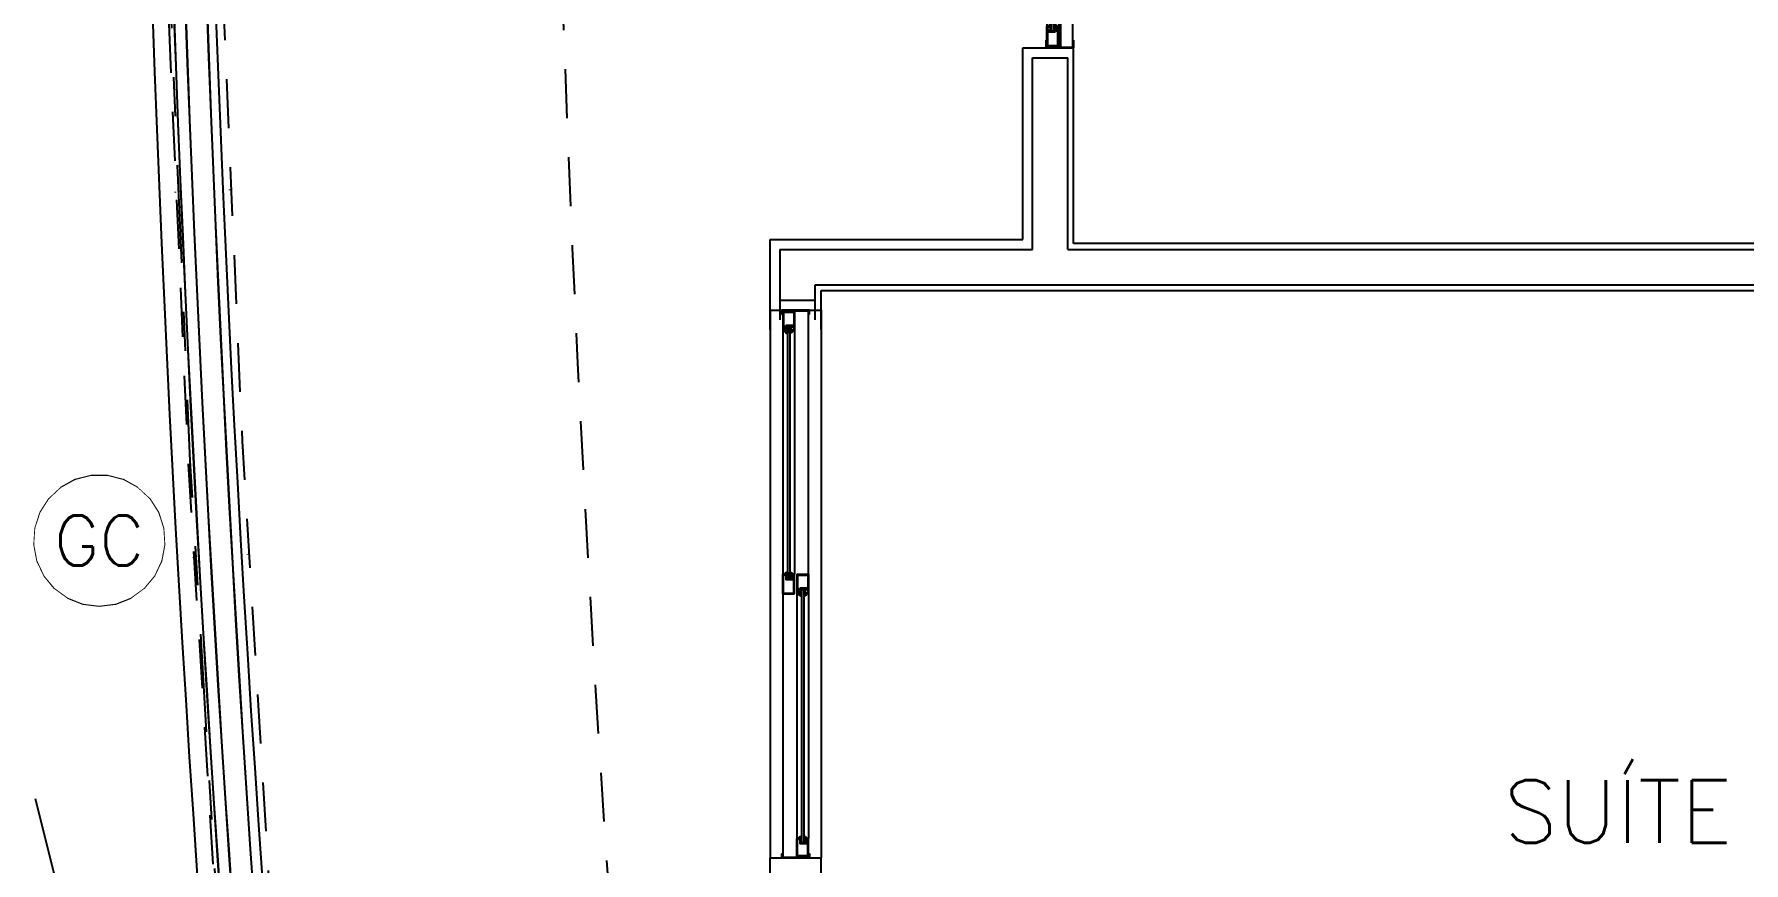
# Model space of a CAD drawing. Header units: millimetres. Extents: x 188.6 to 263.2, y 40.1 to 120.1.
# Drawn here: x 205.652 to 210.021, y 66.772 to 68.89 of the extents above; entities that cross this region are included whole.
import ezdxf
from ezdxf.enums import TextEntityAlignment as Align

# ---------------------------------------------------------------- set-up
doc = ezdxf.new("R2010")
doc.units = ezdxf.units.MM
doc.set_wipeout_variables(frame=1)
for name, pattern in [('ACAD_ISO14W100', [24, 12, -3, 0, -3, 0, -3, 0, -3]), ('DASHDOT2', [0.5, 0.25, -0.125, 0, -0.125]), ('HIDDEN2', [0.1875, 0.125, -0.0625])]:
    doc.linetypes.add(name, pattern=pattern)
for name, color, linetype in [('ARQ', 8, 'Continuous'), ('ARQ-TXT', 8, 'Continuous'), ('ESTR-VIGAS', 11, 'HIDDEN2'), ('ESTRUTURA', 7, 'Continuous'), ('INC-TEXTO', 7, 'Continuous'), ('SPDA-MALHA', 162, 'ACAD_ISO14W100')]:
    doc.layers.add(name, color=color, linetype=linetype)
doc.styles.add('60-75', font='romans.shx', dxfattribs={"height": 0.12})
doc.styles.add('ROMANS', font='ROMANS.SHX', dxfattribs={"height": 0.15})

# ---------------------------------------------------------------- blocks, each defined once
blk = doc.blocks.new('XREF-TIPO$0$A$C491F7D64-flat-1')
for p, q in [((-0.057, 0.03), (-0.005, 0.03)), ((-0.057, 0.03), (-0.057, 0)), ((-0.055, 0.028), (-0.019, 0.028)), ((-0.055, 0.002), (-0.055, 0.028)), ((-0.055, 0.002), (-0.007, 0.002)), ((-0.019, 0.028), (-0.019, 0.008)), ((-0.007, 0.008), (-0.019, 0.008)), ((-0.017, 0.03), (-0.017, 0.02)), ((-0.005, 0.02), (-0.017, 0.02)), ((-0.017, 0.02), (-0.017, 0.01)), ((-0.005, 0.01), (-0.017, 0.01)), ((-0.005, 0.0195), (-0.0165, 0.0195)), ((0, 0.0185), (-0.0165, 0.0185)), ((0, 0.0115), (-0.0165, 0.0115)), ((-0.005, 0.0105), (-0.0165, 0.0105)), ((-0.015, 0.028), (-0.015, 0.022)), ((-0.015, 0.028), (-0.007, 0.028)), ((-0.007, 0.022), (-0.015, 0.022)), ((-0.007, 0.028), (-0.007, 0.022)), ((-0.007, 0.008), (-0.007, 0.002)), ((-0.005, 0.03), (-0.005, 0.02)), ((-0.005, 0.01), (-0.005, 0)), ((-0.0045, 0.02), (-0.0045, 0.025)), ((-0.0045, 0.01), (-0.0045, 0.005)), ((0, 0.02), (0, 0.0185)), ((0, 0.01), (0, 0.0115)), ((-0.057, 0), (-0.005, 0)), ((-0.055, 0), (-0.055, 0))]:
    blk.add_line(p, q)
for centre, radius, start, end in [((-0.0165, 0.019), 0.0005, 90, 270), ((-0.0165, 0.011), 0.0005, 90, 270), ((-0.005, 0.02), 0.0005, 270, 0), ((-0.005, 0.01), 0.0005, 0, 90), ((-0.005, 0.02), 0.005, 0, 84.2608), ((-0.005, 0.01), 0.005, 275.7392, 0)]:
    blk.add_arc(centre, radius, start, end)
blk = doc.blocks.new('XREF-TIPO$0$A$C70231090-flat-1')
for p, q in [((-0.055, 0.02), (-0.055, 0.0185)), ((-0.055, 0.0185), (-0.0385, 0.0185)), ((-0.055, 0.0115), (-0.0385, 0.0115)), ((-0.055, 0.01), (-0.055, 0.0115)), ((-0.0505, 0.02), (-0.0505, 0.025)), ((-0.0505, 0.01), (-0.0505, 0.005)), ((0, 0.03), (-0.05, 0.03)), ((-0.05, 0.03), (-0.05, 0.02)), ((-0.05, 0.02), (-0.038, 0.02)), ((-0.05, 0.0195), (-0.0385, 0.0195)), ((-0.05, 0.0105), (-0.0385, 0.0105)), ((-0.05, 0.01), (-0.05, 0)), ((-0.05, 0.01), (-0.038, 0.01)), ((-0.04, 0.028), (-0.048, 0.028)), ((-0.048, 0.028), (-0.048, 0.022)), ((-0.048, 0.022), (-0.04, 0.022)), ((-0.048, 0.008), (-0.036, 0.008)), ((-0.048, 0.008), (-0.048, 0.002)), ((-0.002, 0.002), (-0.048, 0.002)), ((-0.04, 0.028), (-0.04, 0.022)), ((-0.038, 0.03), (-0.038, 0.02)), ((-0.038, 0.02), (-0.038, 0.01)), ((-0.002, 0.028), (-0.036, 0.028)), ((-0.036, 0.028), (-0.036, 0.008)), ((-0.002, 0.019), (-0.002, 0.028)), ((-0.002, 0.002), (-0.002, 0.019)), ((-0.002, 0.019), (-0.002, 0.019)), ((0, 0.017), (0, 0.03)), ((0, 0.002), (0, 0.017)), ((0, 0.017), (0, 0.017)), ((0, 0), (0, 0.002)), ((0, 0.002), (0, 0.002)), ((0, 0), (-0.05, 0))]:
    blk.add_line(p, q)
for centre, radius, start, end in [((-0.05, 0.02), 0.005, 95.7392, 180), ((-0.05, 0.01), 0.005, 180, 264.2608), ((-0.05, 0.02), 0.0005, 180, 270), ((-0.05, 0.01), 0.0005, 90, 180), ((-0.0385, 0.019), 0.0005, 270, 90), ((-0.0385, 0.011), 0.0005, 270, 90)]:
    blk.add_arc(centre, radius, start, end)
blk = doc.blocks.new('XREF-TIPO$0$A$C491F7D64-flat-2')
for p, q in [((-0.057, 0.03), (-0.005, 0.03)), ((-0.057, 0.03), (-0.057, 0)), ((-0.055, 0.028), (-0.019, 0.028)), ((-0.055, 0.002), (-0.055, 0.028)), ((-0.055, 0.002), (-0.007, 0.002)), ((-0.019, 0.028), (-0.019, 0.008)), ((-0.007, 0.008), (-0.019, 0.008)), ((-0.017, 0.03), (-0.017, 0.02)), ((-0.005, 0.02), (-0.017, 0.02)), ((-0.017, 0.02), (-0.017, 0.01)), ((-0.005, 0.01), (-0.017, 0.01)), ((-0.005, 0.0195), (-0.0165, 0.0195)), ((0, 0.0185), (-0.0165, 0.0185)), ((0, 0.0115), (-0.0165, 0.0115)), ((-0.005, 0.0105), (-0.0165, 0.0105)), ((-0.015, 0.028), (-0.015, 0.022)), ((-0.015, 0.028), (-0.007, 0.028)), ((-0.007, 0.022), (-0.015, 0.022)), ((-0.007, 0.028), (-0.007, 0.022)), ((-0.007, 0.008), (-0.007, 0.002)), ((-0.005, 0.03), (-0.005, 0.02)), ((-0.005, 0.01), (-0.005, 0)), ((-0.0045, 0.02), (-0.0045, 0.025)), ((-0.0045, 0.01), (-0.0045, 0.005)), ((0, 0.02), (0, 0.0185)), ((0, 0.01), (0, 0.0115)), ((-0.057, 0), (-0.005, 0)), ((-0.055, 0), (-0.055, 0))]:
    blk.add_line(p, q)
for centre, radius, start, end in [((-0.0165, 0.019), 0.0005, 90, 270), ((-0.0165, 0.011), 0.0005, 90, 270), ((-0.005, 0.02), 0.0005, 270, 0), ((-0.005, 0.01), 0.0005, 0, 90), ((-0.005, 0.02), 0.005, 0, 84.2608), ((-0.005, 0.01), 0.005, 275.7392, 0)]:
    blk.add_arc(centre, radius, start, end)
blk = doc.blocks.new('XREF-TIPO$0$A$C491F7D64-flat-3')
for p, q in [((0, 0.02), (0, 0.0185)), ((0, 0.0185), (0.0165, 0.0185)), ((0, 0.01), (0, 0.0115)), ((0, 0.0115), (0.0165, 0.0115)), ((0.0045, 0.02), (0.0045, 0.025)), ((0.0045, 0.01), (0.0045, 0.005)), ((0.057, 0.03), (0.005, 0.03)), ((0.005, 0.03), (0.005, 0.02)), ((0.005, 0.02), (0.017, 0.02)), ((0.005, 0.0195), (0.0165, 0.0195)), ((0.005, 0.0105), (0.0165, 0.0105)), ((0.005, 0.01), (0.017, 0.01)), ((0.005, 0.01), (0.005, 0)), ((0.007, 0.028), (0.007, 0.022)), ((0.015, 0.028), (0.007, 0.028)), ((0.007, 0.022), (0.015, 0.022)), ((0.007, 0.008), (0.007, 0.002)), ((0.007, 0.008), (0.019, 0.008)), ((0.055, 0.002), (0.007, 0.002)), ((0.015, 0.028), (0.015, 0.022)), ((0.017, 0.03), (0.017, 0.02)), ((0.017, 0.02), (0.017, 0.01)), ((0.019, 0.028), (0.019, 0.008)), ((0.055, 0.028), (0.019, 0.028)), ((0.055, 0.002), (0.055, 0.028)), ((0.057, 0.03), (0.057, 0)), ((0.057, 0), (0.005, 0)), ((0.055, 0), (0.055, 0))]:
    blk.add_line(p, q)
for centre, radius, start, end in [((0.005, 0.02), 0.005, 95.7392, 180), ((0.005, 0.01), 0.005, 180, 264.2608), ((0.005, 0.02), 0.0005, 180, 270), ((0.005, 0.01), 0.0005, 90, 180), ((0.0165, 0.019), 0.0005, 270, 90), ((0.0165, 0.011), 0.0005, 270, 90)]:
    blk.add_arc(centre, radius, start, end)
blk = doc.blocks.new('XREF-TIPO$0$A$C752324B1')
at = {"color": 0}
for p, q in [((0.02, 0.071), (0, 0.071)), ((0, 0.071), (0, 0)), ((0.002, 0.069), (0.002, 0.002)), ((0.002, 0.069), (0.02, 0.069)), ((1, 0.068), (0.002, 0.068)), ((0.02, 0.071), (0.02, 0.069)), ((1.002, 0.068), (1.9498, 0.068)), ((1.04, 0.056), (1.9568, 0.056)), ((1.04, 0.05), (1.9568, 0.05)), ((1.98, 0.071), (1.98, 0.069)), ((1.98, 0.071), (2, 0.071)), ((1.998, 0.069), (1.98, 0.069)), ((1.998, 0.069), (1.998, 0.002)), ((2, 0.071), (2, 0)), ((1, 0.038), (0.002, 0.038)), ((0.002, 0.033), (1.998, 0.033)), ((0.002, 0.003), (1.998, 0.003)), ((0.002, 0.002), (0.02, 0.002)), ((0.02, 0), (0.02, 0.002)), ((0.7152, 0.021), (1.6372, 0.021)), ((0.7152, 0.015), (1.6372, 0.015)), ((0.7272, 0.033), (1.6252, 0.033)), ((0.7272, 0.003), (1.6252, 0.003)), ((1, 0.038), (1.9498, 0.038)), ((1.98, 0), (1.98, 0.002)), ((1.9978, 0.002), (1.98, 0.002)), ((0.02, 0), (0, 0)), ((1.98, 0), (1.9998, 0))]:
    blk.add_line(p, q, dxfattribs=at)
for name, p in [('XREF-TIPO$0$A$C491F7D64-flat-1', (1.057, 0.038)), ('XREF-TIPO$0$A$C491F7D64-flat-3', (1.9398, 0.038)), ('XREF-TIPO$0$A$C491F7D64-flat-2', (0.7322, 0.003)), ('XREF-TIPO$0$A$C70231090-flat-1', (1.6752, 0.003))]:
    blk.add_blockref(name, p, dxfattribs=at)
blk = doc.blocks.new('XREF-TIPO$0$A$C23913CE5-flat-1')
at = {"color": 0}
for p, q in [((0.003, -0.675), (0.003, -0.0022)), ((0.039, -0.003), (0.039, -0.05)), ((0.069, -0.003), (0.039, -0.003)), ((0.041, -0.005), (0.041, -0.048)), ((0.067, -0.005), (0.041, -0.005)), ((0.067, -0.036), (0.047, -0.036)), ((0.047, -0.048), (0.047, -0.036)), ((0.069, -0.038), (0.049, -0.038)), ((0.049, -0.05), (0.049, -0.038)), ((0.051, -0.686), (0.051, -0.039)), ((0.051, -0.039), (0.057, -0.039)), ((0.057, -0.686), (0.057, -0.039)), ((0.059, -0.05), (0.059, -0.038)), ((0.061, -0.048), (0.061, -0.04)), ((0.067, -0.04), (0.061, -0.04)), ((0.067, -0.005), (0.067, -0.036)), ((0.067, -0.04), (0.067, -0.048)), ((0.069, -0.003), (0.069, -0.05)), ((0.039, -0.675), (0.039, -0.05)), ((0.049, -0.05), (0.039, -0.05)), ((0.047, -0.048), (0.041, -0.048)), ((0.069, -0.05), (0.059, -0.05)), ((0.067, -0.048), (0.061, -0.048)), ((0.069, -0.675), (0.069, -0.05)), ((0.003, -0.675), (0.003, -0.725)), ((0.003, -0.675), (0.033, -0.675)), ((0.005, -0.677), (0.005, -0.723)), ((0.005, -0.677), (0.031, -0.677)), ((0.031, -0.677), (0.031, -0.711)), ((0.033, -0.675), (0.033, -0.725)), ((0.039, -0.725), (0.039, -0.675)), ((0.049, -0.675), (0.039, -0.675)), ((0.041, -0.723), (0.041, -0.677)), ((0.047, -0.677), (0.041, -0.677)), ((0.047, -0.677), (0.047, -0.689)), ((0.067, -0.689), (0.047, -0.689)), ((0.049, -0.675), (0.049, -0.687)), ((0.069, -0.687), (0.049, -0.687)), ((0.051, -0.686), (0.057, -0.686)), ((0.059, -0.675), (0.059, -0.687)), ((0.069, -0.675), (0.059, -0.675)), ((0.061, -0.677), (0.061, -0.685)), ((0.067, -0.677), (0.061, -0.677)), ((0.067, -0.685), (0.061, -0.685)), ((0.067, -0.685), (0.067, -0.677)), ((0.067, -0.723), (0.067, -0.689)), ((0.069, -0.725), (0.069, -0.675)), ((0.013, -0.725), (0.003, -0.725)), ((0.003, -1.3465), (0.003, -0.725)), ((0.011, -0.723), (0.005, -0.723)), ((0.011, -0.723), (0.011, -0.711)), ((0.031, -0.711), (0.011, -0.711)), ((0.013, -0.725), (0.013, -0.713)), ((0.033, -0.713), (0.013, -0.713)), ((0.015, -1.3575), (0.015, -0.714)), ((0.015, -0.714), (0.021, -0.714)), ((0.021, -1.3575), (0.021, -0.714)), ((0.023, -0.725), (0.023, -0.713)), ((0.033, -0.725), (0.023, -0.725)), ((0.031, -0.715), (0.025, -0.715)), ((0.025, -0.723), (0.025, -0.715)), ((0.031, -0.723), (0.025, -0.723)), ((0.031, -0.715), (0.031, -0.723)), ((0.033, -1.397), (0.033, -0.725)), ((0.039, -0.725), (0.069, -0.725)), ((0.041, -0.723), (0.067, -0.723)), ((0.069, -0.725), (0.069, -1.3982)), ((0.003, -1.397), (0.003, -1.3465)), ((0.013, -1.3465), (0.003, -1.3465)), ((0.011, -1.3485), (0.005, -1.3485)), ((0.005, -1.395), (0.005, -1.3485)), ((0.011, -1.3485), (0.011, -1.3605)), ((0.013, -1.3465), (0.013, -1.3585)), ((0.023, -1.3465), (0.023, -1.3585)), ((0.033, -1.3465), (0.023, -1.3465)), ((0.025, -1.3485), (0.025, -1.3565)), ((0.031, -1.3485), (0.025, -1.3485)), ((0.031, -1.3565), (0.031, -1.3485)), ((0.003, -1.397), (0.033, -1.397)), ((0.005, -1.395), (0.031, -1.395)), ((0.031, -1.3605), (0.011, -1.3605)), ((0.033, -1.3585), (0.013, -1.3585)), ((0.015, -1.3575), (0.021, -1.3575)), ((0.031, -1.3565), (0.025, -1.3565)), ((0.031, -1.395), (0.031, -1.3605)), ((0.033, -1.397), (0.033, -1.3585))]:
    blk.add_line(p, q, dxfattribs=at)
for points in [[(0.001, -0.0002), (0.001, -0.0104), (0.003, -0.0104), (0.003, -0.0022), (0.069, -0.0022), (0.069, -0.0102), (0.071, -0.0102), (0.071, -0.0002), (0.001, -0.0002)], [(0.001, -1.4002), (0.001, -1.39), (0.003, -1.39), (0.003, -1.3982), (0.069, -1.3982), (0.069, -1.3902), (0.071, -1.3902), (0.071, -1.4002), (0.001, -1.4002)]]:
    blk.add_lwpolyline(points, dxfattribs=at)
for points in [[(0.0505, -0.0385, 1), (0.0495, -0.0385), (0.0495, -0.05, -0.414214), (0.049, -0.0505), (0.044, -0.0505, 0.38517), (0.049, -0.055), (0.0505, -0.055)], [(0.064, -0.0505), (0.059, -0.0505, -0.414214), (0.0585, -0.05), (0.0585, -0.0385, 1), (0.0575, -0.0385), (0.0575, -0.055), (0.059, -0.055, 0.38517)], [(0.0505, -0.6865, -1), (0.0495, -0.6865), (0.0495, -0.675, 0.414214), (0.049, -0.6745), (0.044, -0.6745, -0.38517), (0.049, -0.67), (0.0505, -0.67)], [(0.064, -0.6745), (0.059, -0.6745, 0.414214), (0.0585, -0.675), (0.0585, -0.6865, -1), (0.0575, -0.6865), (0.0575, -0.67), (0.059, -0.67, -0.38517)], [(0.0145, -0.7135, 1), (0.0135, -0.7135), (0.0135, -0.725, -0.414214), (0.013, -0.7255), (0.008, -0.7255, 0.38517), (0.013, -0.73), (0.0145, -0.73)], [(0.028, -0.7255), (0.023, -0.7255, -0.414214), (0.0225, -0.725), (0.0225, -0.7135, 1), (0.0215, -0.7135), (0.0215, -0.73), (0.023, -0.73, 0.38517)], [(0.0135, -1.3465, 0.414214), (0.013, -1.346), (0.008, -1.346, -0.38517), (0.013, -1.3415), (0.0145, -1.3415), (0.0145, -1.358, -1), (0.0135, -1.358)], [(0.0225, -1.3465, -0.414214), (0.023, -1.346), (0.028, -1.346, 0.38517), (0.023, -1.3415), (0.0215, -1.3415), (0.0215, -1.358, 1), (0.0225, -1.358)]]:
    blk.add_lwpolyline(points, format="xyb", close=True, dxfattribs=at)
blk = doc.blocks.new('ESTR-TP-29.09.2016')
at = {"layer": 'ESTR-VIGAS'}
for points in [[(0.0594, 8.9721), (0.0595, 8.9711)], [(0.1994, 8.977), (0.1993, 8.978)], [(0.1057, 8.0385), (0.1057, 8.0375)], [(0.2455, 8.0454), (0.2454, 8.0464)]]:
    blk.add_lwpolyline(points, dxfattribs=at)
for radius, start, end in [(66.1163, 171.918122, 188.081579), (65.9756, 172.023558, 187.976143)]:
    blk.add_arc((66.1165, 11.775), radius, start, end, dxfattribs=at)
blk = doc.blocks.new('INC-OBJETO')
at = {"color": 0}
blk.add_lwpolyline([(0, 0.002084), (-0.000518, 0.002019), (-0.001004, 0.001827), (-0.001427, 0.001519), (-0.00176, 0.001117), (-0.001982, 0.000644), (-0.00208, 0.000131), (-0.002047, -0.000391), (-0.001886, -0.000887), (-0.001606, -0.001329), (-0.001225, -0.001686), (-0.000767, -0.001938), (-0.000261, -0.002068), (0.000261, -0.002068), (0.000767, -0.001938), (0.001225, -0.001686), (0.001606, -0.001329), (0.001886, -0.000887), (0.002047, -0.000391), (0.00208, 0.000131), (0.001982, 0.000644), (0.00176, 0.001117), (0.001427, 0.001519), (0.001004, 0.001827), (0.000518, 0.002019)], close=True, dxfattribs=at)
blk.add_wipeout([(0, 0.002084), (-0.000518, 0.002019), (-0.001004, 0.001827), (-0.001427, 0.001519), (-0.00176, 0.001117), (-0.001982, 0.000644), (-0.00208, 0.000131), (-0.002047, -0.000391), (-0.001886, -0.000887), (-0.001606, -0.001329), (-0.001225, -0.001686), (-0.000767, -0.001938), (-0.000261, -0.002068), (0.000261, -0.002068), (0.000767, -0.001938), (0.001225, -0.001686), (0.001606, -0.001329), (0.001886, -0.000887), (0.002047, -0.000391), (0.00208, 0.000131), (0.001982, 0.000644), (0.00176, 0.001117), (0.001427, 0.001519), (0.001004, 0.001827), (0.000518, 0.002019)], dxfattribs=at)
at = {"color": 0, "style": 'ROMANS', "width": 1.285725}
blk.add_attdef('OBJETO', text='', height=0.0016, dxfattribs=at).set_placement((-0.001786, -0.00083), (0.001643, -0.00083), align=Align.FIT)

msp = doc.modelspace()

# ---------------------------------------------------------------- linework, layer by layer
at = {"layer": 'ARQ'}
for p, q in [((208.1782, 68.8547), (208.3082, 68.8547)), ((208.1782, 68.3647), (208.1782, 68.8547)), ((208.1782, 68.8547), (208.3082, 68.8547)), ((208.1782, 68.3647), (208.1782, 68.8547)), ((208.3082, 68.3545), (208.3082, 68.8547)), ((208.3082, 68.3545), (208.3082, 68.8547)), ((208.2032, 68.8297), (208.2932, 68.8297)), ((208.2032, 68.3397), (208.2032, 68.8297)), ((208.2032, 68.8297), (208.2932, 68.8297)), ((208.2032, 68.3397), (208.2032, 68.8297)), ((208.2932, 68.3397), (208.2932, 68.8297)), ((208.2932, 68.3397), (208.2932, 68.8297)), ((207.5331, 68.1347), (207.5332, 68.3647)), ((207.5331, 68.1347), (207.5332, 68.3647)), ((208.1782, 68.3645), (207.5332, 68.3645)), ((208.1782, 68.3645), (207.5332, 68.3645)), ((207.5581, 68.3395), (208.2032, 68.3395)), ((207.5581, 68.3395), (208.2032, 68.3395)), ((207.5582, 68.1597, 0.0006), (207.5582, 68.3397)), ((207.5582, 68.1597, 0.0006), (207.5582, 68.3397)), ((208.2932, 68.3395), (211.4082, 68.3395)), ((208.2932, 68.3395), (211.4082, 68.3395)), ((211.4232, 68.3545), (208.3082, 68.3545)), ((211.4232, 68.3545), (208.3082, 68.3545)), ((207.6482, 68.2495), (211.3182, 68.2495)), ((207.6482, 68.1597, 0.0006), (207.6482, 68.2495)), ((207.6482, 68.2495), (211.3182, 68.2495)), ((207.6482, 68.1597, 0.0006), (207.6482, 68.2495)), ((207.5582, 68.2097, 0.0006), (207.6482, 68.2097, 0.0006)), ((207.5582, 68.2097, 0.0006), (207.6482, 68.2097, 0.0006)), ((207.6631, 68.2345), (211.3032, 68.2345)), ((207.6631, 68.1347), (207.6631, 68.2345)), ((207.6631, 68.2345), (211.3032, 68.2345)), ((207.6631, 68.1347), (207.6631, 68.2345)), ((207.5331, 68.1847), (207.6631, 68.1847)), ((207.5331, 68.1847), (207.5331, 66.7845, 0.0006)), ((207.5331, 68.1847), (207.6631, 68.1847)), ((207.5331, 68.1847), (207.5331, 66.7845, 0.0006)), ((207.6631, 68.1847), (207.6632, 66.7845, 0.0006)), ((207.6631, 68.1847), (207.6632, 66.7845, 0.0006)), ((207.5332, 66.7845, 0.0006), (207.6632, 66.7845, 0.0006)), ((207.5332, 66.6945), (207.5332, 66.7845, 0.0006)), ((207.5332, 66.7845, 0.0006), (207.6632, 66.7845, 0.0006)), ((207.5332, 66.6945), (207.5332, 66.7845, 0.0006)), ((207.6632, 65.7347), (207.6632, 66.7845, 0.0006)), ((207.6632, 65.7347), (207.6632, 66.7845, 0.0006))]:
    msp.add_line(p, q, dxfattribs=at)
msp.add_lwpolyline([(205.6548, 66.9363), (206.1548, 64.9363), (205.6548, 62.9363)], dxfattribs=at)
msp.add_lwpolyline([(205.6548, 66.9363), (206.1548, 64.9363), (205.6548, 62.9363)], dxfattribs=at)
for centre, radius, start, end in [((272.2123, 71.3922), 66.1415, 171.899467, 188.100485), ((272.0547, 71.2746), 66.1415, 171.899467, 188.100485), ((272.0547, 71.2746), 66.1415, 171.899467, 188.100485), ((272.0544, 71.2744), 66.0865, 171.940842, 188.059109), ((272.0547, 71.2746), 66.0865, 171.940842, 188.059109), ((272.0547, 71.2746), 66.0865, 171.940842, 188.059109), ((272.0544, 71.2744), 66.0565, 171.963438, 188.036513), ((272.0547, 71.2746), 66.0565, 171.963438, 188.036513), ((272.0547, 71.2746), 66.0565, 171.963438, 188.036513), ((272.0544, 71.2744), 66.0015, 172.004914, 187.995038), ((272.0547, 71.2746), 66.0015, 172.004914, 187.995038), ((272.0547, 71.2746), 66.0015, 172.004914, 187.995038)]:
    msp.add_arc(centre, radius, start, end, dxfattribs=at)
at = {"layer": 'ARQ', "linetype": 'HIDDEN2'}
msp.add_arc((273.4521, 71.2697), 66.4892, 179.995949, 184.040816, dxfattribs=at)
at = {"layer": 'SPDA-MALHA', "linetype": 'DASHDOT2'}
msp.add_arc((273.5216, 71.2752), 67.5607, 172.130688, 187.869312, dxfattribs=at)

# ---------------------------------------------------------------- block references
at = {"layer": 'ARQ', "xscale": -1}
for name, p, rotation in [('XREF-TIPO$0$A$C752324B1', (208.3082, 70.8547), 90), ('XREF-TIPO$0$A$C752324B1', (208.3082, 70.8547), 90), ('XREF-TIPO$0$A$C23913CE5-flat-1', (207.5621, 66.7845), 180), ('XREF-TIPO$0$A$C23913CE5-flat-1', (207.5621, 66.7845), 180)]:
    msp.add_blockref(name, p, dxfattribs=dict(at, rotation=rotation))
at = {"layer": 'ESTRUTURA'}
msp.add_blockref('ESTR-TP-29.09.2016', (205.9531, 59.5144), dxfattribs=at)

# ---------------------------------------------------------------- texts
at = {"layer": 'ARQ-TXT', "style": '60-75'}
msp.add_text('SUÍTE 1', height=0.16, dxfattribs=at).set_placement((209.4078, 66.8234))

# ---------------------------------------------------------------- next in the draw order: block references
at = {"layer": 'INC-TEXTO'}
ref = msp.add_blockref('INC-OBJETO', (205.8188, 67.5955), dxfattribs=dict(at, xscale=80, yscale=80, zscale=80, rotation=180))
ref.add_attrib('OBJETO', 'GC', dxfattribs={"layer": '0', "height": 0.128, "style": 'ROMANS'}).set_placement((205.8188, 67.5955), align=Align.MIDDLE_CENTER)

doc.saveas('drawing.dxf')
